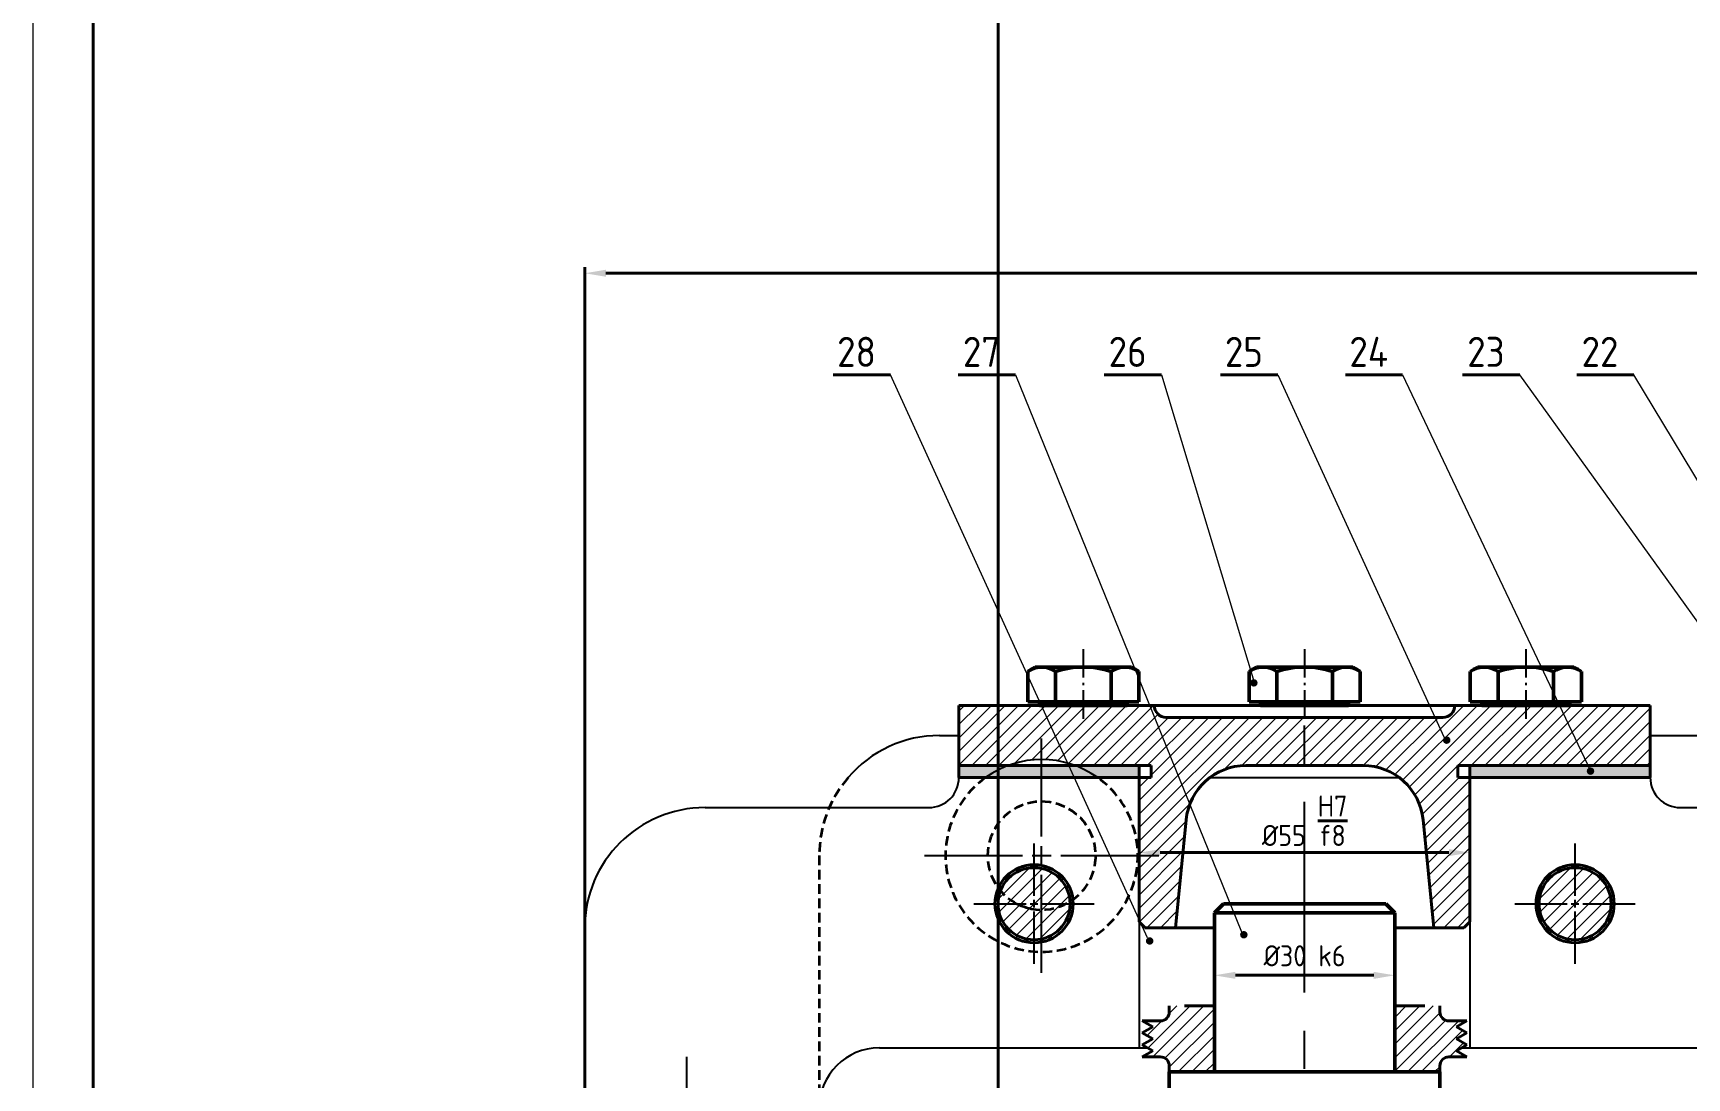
# Model space of a CAD drawing. Header units: millimetres. Extents: x 8200 to 9389, y 625 to 13172.
# Drawn here: x 8199.5 to 8474.7, y 12551.4 to 12725.3 of the extents above; entities that cross this region are included whole.
import ezdxf

# ---------------------------------------------------------------- set-up
doc = ezdxf.new("R2010")
doc.units = ezdxf.units.MM
for name, pattern in [('AM_DIN_G_W050x2', [6.875, 4.75, -0.875, 0.375, -0.875]), ('CENTER', [50.8, 31.75, -6.35, 6.35, -6.35]), ('HIDDEN', [9.525, 6.35, -3.175])]:
    doc.linetypes.add(name, pattern=pattern)
for name, color, linetype, lineweight in [('AM_0', 7, 'Continuous', 50), ('AM_0N', 7, 'Continuous', 50), ('AM_6', 2, 'HIDDEN', 35), ('CENTER', 1, 'CENTER', 25), ('manh', 3, 'Continuous', 13), ('net dam', 7, 'Continuous', 40)]:
    doc.layers.add(name, color=color, linetype=linetype, lineweight=lineweight)
doc.styles.get("Standard").update_dxf_attribs({"font": 'ISOCP.SHX'})
doc.dimstyles.new('AM_DIN', dxfattribs={"dimtxt": 3.5, "dimasz": 3.5, "dimexe": 1, "dimexo": 1, "dimgap": 1.5, "dimtad": 1, "dimdsep": 46, "dimtxsty": 'Standard', "dimcen": 0, "dimclrd": 256, "dimclre": 256, "dimclrt": 2, "dimadec": 0, "dimazin": 2, "dimtp": 0.1, "dimtm": 0.1, "dimtfac": 0.71, "dimtdec": 3, "dimtmove": 0, "dimatfit": 3, "dimfxl": 1, "dimlwd": -1, "dimlwe": -1, "dimarcsym": 0})

# ---------------------------------------------------------------- blocks, each defined once
blk = doc.blocks.new('*U8')
at = {"layer": 'CENTER', "color": 0, "linetype": 'CENTER', "transparency": 16777216}
for p, q in [((0, 1.3), (0, 10)), ((-10, 0), (-1.3, 0)), ((1.3, 0), (10, 0)), ((0, -10), (0, -1.3))]:
    blk.add_line(p, q, dxfattribs=at)
at = {"layer": 'CENTER', "color": 0, "linetype": 'Continuous', "transparency": 16777216}
for p, q in [((-0.65, 0), (0.65, 0)), ((0, -0.65), (0, 0.65))]:
    blk.add_line(p, q, dxfattribs=at)
blk = doc.blocks.new('*U9')
at = {"layer": 'CENTER', "color": 0, "linetype": 'CENTER', "transparency": 16777216}
for p, q in [((0, 1.3), (0, 10)), ((-10, 0), (-1.3, 0)), ((1.3, 0), (10, 0)), ((0, -10), (0, -1.3))]:
    blk.add_line(p, q, dxfattribs=at)
at = {"layer": 'CENTER', "color": 0, "linetype": 'Continuous', "transparency": 16777216}
for p, q in [((-0.65, 0), (0.65, 0)), ((0, -0.65), (0, 0.65))]:
    blk.add_line(p, q, dxfattribs=at)
blk = doc.blocks.new('*U12')
at = {"layer": 'CENTER', "color": 0, "linetype": 'CENTER', "transparency": 16777216}
for p, q in [((0, 1.3), (0, 10)), ((-10, 0), (-1.3, 0)), ((1.3, 0), (10, 0)), ((0, -10), (0, -1.3))]:
    blk.add_line(p, q, dxfattribs=at)
at = {"layer": 'CENTER', "color": 0, "linetype": 'Continuous', "transparency": 16777216}
for p, q in [((-0.65, 0), (0.65, 0)), ((0, -0.65), (0, 0.65))]:
    blk.add_line(p, q, dxfattribs=at)
blk = doc.blocks.new('*U15')
at = {"layer": 'CENTER', "color": 0, "linetype": 'CENTER', "transparency": 16777216}
for p, q in [((0, 3.2), (0, 19.5)), ((-19.5, 0), (-3.2, 0)), ((3.2, 0), (19.5, 0)), ((0, -19.5), (0, -3.2))]:
    blk.add_line(p, q, dxfattribs=at)
at = {"layer": 'CENTER', "color": 0, "linetype": 'Continuous', "transparency": 16777216}
for p, q in [((-1.6, 0), (1.6, 0)), ((0, -1.6), (0, 1.6))]:
    blk.add_line(p, q, dxfattribs=at)
blk = doc.blocks.new('*D57')
at = {"layer": 'Defpoints', "color": 0, "transparency": 16777216}
for p in [(8426.06, 12568.46), (8396.06, 12565.63), (8426.06, 12565.63)]:
    blk.add_point(p, dxfattribs=at)
at = {"layer": 'net dam', "linetype": 'ByBlock', "transparency": 16777216}
for p, q in [((8396.06, 12566.63), (8396.06, 12569.46)), ((8399.56, 12568.46), (8422.56, 12568.46)), ((8426.06, 12566.63), (8426.06, 12569.46))]:
    blk.add_line(p, q, dxfattribs=at)
at = {"layer": 'net dam', "transparency": 16777216}
for points in [[(8399.56, 12569.04), (8399.56, 12567.87), (8396.06, 12568.46)], [(8422.56, 12569.04), (8422.56, 12567.87), (8426.06, 12568.46)]]:
    blk.add_solid(points, dxfattribs=at)
at = {"layer": 'net dam', "color": 2, "transparency": 16777216, "insert": (8411.06, 12571.71), "char_height": 3.5, "attachment_point": 5}
blk.add_mtext('%%C30{}{\\C2; k6}', dxfattribs=at)
blk = doc.blocks.new('*D58')
at = {"layer": 'Defpoints', "color": 0, "transparency": 16777216}
for p in [(8383.56, 12588.88), (8438.56, 12588.88), (8438.56, 12588.88)]:
    blk.add_point(p, dxfattribs=at)
at = {"layer": 'net dam', "linetype": 'ByBlock', "transparency": 16777216}
blk.add_line((8387.06, 12588.88), (8435.06, 12588.88), dxfattribs=at)
at = {"layer": 'net dam', "transparency": 16777216}
for points in [[(8387.06, 12589.47), (8387.06, 12588.3), (8383.56, 12588.88)], [(8435.06, 12589.47), (8435.06, 12588.3), (8438.56, 12588.88)]]:
    blk.add_solid(points, dxfattribs=at)
at = {"layer": 'net dam', "color": 2, "transparency": 16777216, "insert": (8411.06, 12594.19), "char_height": 3.5, "attachment_point": 5}
blk.add_mtext('%%C55{}{\\C2; \\SH7/f8;}', dxfattribs=at)
blk = doc.blocks.new('*D59')
at = {"layer": 'Defpoints', "color": 0, "transparency": 16777216}
for p in [(8723.31, 12685.32), (8291.32, 12513.38), (8723.31, 12513.38)]:
    blk.add_point(p, dxfattribs=at)
at = {"layer": 'net dam', "linetype": 'ByBlock', "transparency": 16777216}
for p, q in [((8291.32, 12514.38), (8291.32, 12686.32)), ((8723.31, 12514.38), (8723.31, 12686.32)), ((8294.82, 12685.32), (8719.81, 12685.32))]:
    blk.add_line(p, q, dxfattribs=at)
at = {"layer": 'net dam', "transparency": 16777216}
for points in [[(8294.82, 12685.9), (8294.82, 12684.74), (8291.32, 12685.32)], [(8719.81, 12685.9), (8719.81, 12684.74), (8723.31, 12685.32)]]:
    blk.add_solid(points, dxfattribs=at)
at = {"layer": 'net dam', "color": 2, "transparency": 16777216, "insert": (8507.32, 12688.57), "char_height": 3.5, "attachment_point": 5}
blk.add_mtext('432', dxfattribs=at)

msp = doc.modelspace()

# ---------------------------------------------------------------- hatches: boundary and pattern name
at = {"layer": 'manh'}
h = msp.add_hatch(color=256, dxfattribs=at)
edge = h.paths.add_edge_path(flags=0)
edge.add_arc((8402.615, 12617.14), 0.625, 0, 360)
h = msp.add_hatch(dxfattribs=at)
h.set_pattern_fill('ANSI31', color=256, scale=0.5, angle=180)
h.paths.add_polyline_path([(8411.056, 12611.373), (8388.056, 12611.373, -0.4142136), (8386.056, 12613.373), (8353.556, 12613.373), (8353.556, 12603.373), (8361.737, 12603.373, -0.1800313), (8372.897, 12603.373), (8385.556, 12603.373), (8385.556, 12601.373), (8383.556, 12601.373), (8383.556, 12577.373), (8384.556, 12576.373), (8387.631, 12576.373), (8389.556, 12576.373), (8391.355, 12594.368, -0.3853136), (8401.306, 12603.373), (8411.056, 12603.373)])
h.paths.add_polyline_path([(8468.556, 12613.373), (8436.056, 12613.373, -0.4142136), (8434.056, 12611.373), (8411.056, 12611.373), (8411.056, 12603.373), (8420.806, 12603.373, -0.3853136), (8430.756, 12594.368), (8432.556, 12576.373), (8437.556, 12576.373), (8438.556, 12577.373), (8438.556, 12599.373), (8438.556, 12601.373), (8436.556, 12601.373), (8436.556, 12603.373), (8468.556, 12603.373)])
h = msp.add_hatch(color=256, dxfattribs=at)
edge = h.paths.add_edge_path(flags=0)
edge.add_arc((8434.696, 12607.602), 0.625, 0, 360)
h = msp.add_hatch(color=256, dxfattribs=at)
edge = h.paths.add_edge_path(flags=0)
edge.add_arc((8458.62, 12602.447), 0.625, 0, 360)
h = msp.add_hatch(dxfattribs=at)
h.set_pattern_fill('ANSI31', color=256, scale=0.5, angle=180)
h.set_pattern_definition([(225, (-245.0072, 0), (1.12253202, -1.12253202), [])])
h.paths.add_polyline_path([(8360.056, 12580.377, 1), (8372.056, 12580.377, 1)])
h = msp.add_hatch(dxfattribs=at)
h.set_pattern_fill('ANSI31', color=256, scale=0.5, angle=180)
h.set_pattern_definition([(225, (-155.0072, 0), (1.12253202, -1.12253202), [])])
h.paths.add_polyline_path([(8450.056, 12580.377, 1), (8462.056, 12580.377, 1)])
h = msp.add_hatch(color=256, dxfattribs=at)
edge = h.paths.add_edge_path(flags=0)
edge.add_arc((8400.952, 12575.216), 0.625, 0, 360)
h = msp.add_hatch(color=256, dxfattribs=at)
edge = h.paths.add_edge_path(flags=0)
edge.add_arc((8385.287, 12574.18), 0.625, 0, 360)
h = msp.add_hatch(dxfattribs=at)
h.set_pattern_fill('ANSI31', color=256, scale=0.5, angle=180)
h.paths.add_polyline_path([(8436.324, 12559.877), (8438.056, 12560.877), (8435.056, 12560.877, -0.4142136), (8433.556, 12562.377), (8433.556, 12563.373), (8430.131, 12563.373), (8427.056, 12563.373), (8426.056, 12563.373), (8426.056, 12552.377), (8431.056, 12552.377), (8433.556, 12552.377), (8433.556, 12553.377, -0.4142136), (8435.056, 12554.877), (8438.056, 12554.877), (8436.324, 12555.877), (8438.056, 12556.877), (8436.324, 12557.877), (8438.056, 12558.877)])
h.paths.add_polyline_path([(8396.056, 12563.373), (8395.056, 12563.373), (8391.981, 12563.373), (8388.556, 12563.373), (8388.556, 12562.377, -0.4142136), (8387.056, 12560.877), (8384.056, 12560.877), (8385.788, 12559.877), (8384.056, 12558.877), (8385.788, 12557.877), (8384.056, 12556.877), (8385.788, 12555.877), (8384.056, 12554.877), (8387.056, 12554.877, -0.4142136), (8388.556, 12553.377), (8388.556, 12552.377), (8396.056, 12552.377)])
h.paths.add_polyline_path([(8533.563, 12561.873), (8526.067, 12561.873, -0.4142136), (8524.567, 12560.373), (8519.067, 12560.373), (8520.8, 12559.373), (8519.067, 12558.373), (8520.8, 12557.373), (8519.067, 12556.373), (8520.8, 12555.373), (8519.067, 12554.373), (8524.567, 12554.373, -0.4142136), (8526.067, 12552.873), (8526.067, 12547.877), (8533.563, 12547.877)])
h.paths.add_polyline_path([(8593.067, 12558.373), (8591.335, 12559.373), (8593.067, 12560.373), (8585.067, 12560.373, -0.4142136), (8583.567, 12561.873), (8583.457, 12561.873), (8579.567, 12561.873), (8578.567, 12561.873), (8578.567, 12552.873), (8578.563, 12547.877), (8583.567, 12547.877), (8583.567, 12552.873, -0.4142136), (8585.067, 12554.373), (8593.067, 12554.373), (8591.335, 12555.373), (8593.067, 12556.373), (8591.335, 12557.373)])
h.paths.add_polyline_path([(8438.056, 12471.877), (8435.056, 12471.877, -0.4142136), (8433.556, 12473.377), (8433.556, 12485.377), (8426.324, 12485.377, 0.1316525), (8426.056, 12484.377), (8426.056, 12463.377), (8433.556, 12463.377), (8433.556, 12464.377, -0.4142136), (8435.056, 12465.877), (8438.056, 12465.877), (8436.324, 12466.877), (8438.056, 12467.877), (8436.324, 12468.877), (8438.056, 12469.877), (8436.324, 12470.877)])
h.paths.add_polyline_path([(8396.056, 12474.377), (8396.056, 12484.377, 0.1316525), (8395.788, 12485.377), (8388.556, 12485.377), (8388.556, 12473.377, -0.4142136), (8387.056, 12471.877), (8384.056, 12471.877), (8385.788, 12470.877), (8384.056, 12469.877), (8385.788, 12468.877), (8384.056, 12467.877), (8385.788, 12466.877), (8384.056, 12465.877), (8387.056, 12465.877, -0.4142136), (8388.556, 12464.377), (8388.556, 12463.377), (8396.056, 12463.377)])
h.paths.add_polyline_path([(8533.563, 12473.877), (8526.063, 12473.877, -0.4142136), (8524.563, 12472.377), (8519.063, 12472.377), (8520.795, 12471.377), (8519.063, 12470.377), (8520.795, 12469.377), (8519.063, 12468.377), (8520.795, 12467.377), (8519.063, 12466.377), (8524.563, 12466.377, -0.4142136), (8526.063, 12464.877), (8533.563, 12464.877)])
h.paths.add_polyline_path([(8591.331, 12471.377), (8593.063, 12472.377), (8585.063, 12472.377, -0.4142136), (8583.563, 12473.877), (8578.563, 12473.877), (8578.563, 12464.877), (8583.563, 12464.877, -0.4142136), (8585.063, 12466.377), (8593.063, 12466.377), (8591.331, 12467.377), (8593.063, 12468.377), (8591.331, 12469.377), (8593.063, 12470.377)])
at = {"layer": 'net dam'}
h = msp.add_hatch(color=3, dxfattribs=at)
h.dxf.hatch_style = 1
h.paths.add_polyline_path([(8383.556, 12601.373), (8383.556, 12603.373), (8353.556, 12603.373), (8353.556, 12601.373)])
h.paths.add_polyline_path([(8438.556, 12603.373), (8438.556, 12601.373), (8468.556, 12601.373), (8468.556, 12603.373)])

# ---------------------------------------------------------------- linework, layer by layer
for p, q in [((8350.317, 12608.377), (8353.556, 12608.377)), ((8468.556, 12608.377), (8488.567, 12608.377)), ((8353.556, 12601.377), (8385.556, 12601.377)), ((8383.556, 12601.377), (8383.556, 12556.377)), ((8395.312, 12601.377), (8426.8, 12601.377)), ((8436.556, 12601.377), (8468.556, 12601.377)), ((8438.556, 12601.377), (8438.556, 12556.377)), ((8311.317, 12596.377), (8348.556, 12596.377)), ((8473.556, 12596.377), (8483.563, 12596.377)), ((8291.317, 12576.377), (8291.317, 12513.377)), ((8340.317, 12556.377), (8384.922, 12556.377)), ((8437.19, 12556.377), (8519.075, 12556.377))]:
    msp.add_line(p, q)
for centre, radius, start, end in [((8350.317, 12588.377), 20, 90, 139.4584), ((8367.317, 12588.377), 16, 54.34091, 125.65909), ((8348.556, 12601.377), 5, 270, 0), ((8473.556, 12601.377), 5, 180, 270), ((8311.317, 12576.377), 20, 90, 180), ((8340.317, 12546.377), 10, 90, 180)]:
    msp.add_arc(centre, radius, start, end)
at = {"layer": 'AM_0'}
for p, q in [((8396.056, 12578.877), (8397.556, 12580.377)), ((8396.056, 12552.377), (8396.056, 12578.877)), ((8396.056, 12578.877), (8426.056, 12578.877)), ((8397.556, 12580.377), (8424.556, 12580.377)), ((8424.556, 12580.377), (8426.056, 12578.877)), ((8426.056, 12552.377), (8426.056, 12578.877)), ((8388.556, 12544.377), (8388.556, 12552.377)), ((8388.556, 12552.377), (8433.556, 12552.377)), ((8433.556, 12544.377), (8433.556, 12552.377))]:
    msp.add_line(p, q, dxfattribs=at)
at = {"layer": 'AM_0N'}
for p, q in [((8365.01, 12619.057), (8366.25, 12619.773)), ((8382.25, 12619.773), (8366.25, 12619.773)), ((8383.49, 12619.057), (8382.25, 12619.773)), ((8401.816, 12619.057), (8403.056, 12619.773)), ((8419.056, 12619.773), (8403.056, 12619.773)), ((8420.296, 12619.057), (8419.056, 12619.773)), ((8438.622, 12619.057), (8439.862, 12619.773)), ((8439.862, 12619.773), (8455.862, 12619.773)), ((8457.102, 12619.057), (8455.862, 12619.773)), ((8365.01, 12619.057), (8365.01, 12613.973)), ((8369.629, 12619.057), (8369.629, 12613.973)), ((8378.871, 12619.057), (8378.871, 12613.973)), ((8383.49, 12619.057), (8383.49, 12613.973)), ((8401.816, 12619.057), (8401.816, 12613.973)), ((8406.435, 12619.057), (8406.435, 12613.973)), ((8415.677, 12619.057), (8415.677, 12613.973)), ((8420.296, 12619.057), (8420.296, 12613.973)), ((8438.622, 12619.057), (8438.622, 12613.973)), ((8443.241, 12619.057), (8443.241, 12613.973)), ((8452.483, 12619.057), (8452.483, 12613.973)), ((8457.102, 12619.057), (8457.102, 12613.973)), ((8365.01, 12613.973), (8366.935, 12613.973)), ((8366.935, 12613.973), (8366.935, 12613.373)), ((8366.935, 12613.973), (8381.565, 12613.973)), ((8369.25, 12613.373), (8366.935, 12613.373)), ((8379.25, 12613.373), (8369.25, 12613.373)), ((8381.565, 12613.373), (8379.25, 12613.373)), ((8381.565, 12613.973), (8381.565, 12613.373)), ((8381.565, 12613.973), (8383.49, 12613.973)), ((8401.816, 12613.973), (8403.741, 12613.973)), ((8403.741, 12613.973), (8403.741, 12613.373)), ((8403.741, 12613.973), (8418.371, 12613.973)), ((8406.056, 12613.373), (8403.741, 12613.373)), ((8416.056, 12613.373), (8406.056, 12613.373)), ((8418.371, 12613.373), (8416.056, 12613.373)), ((8418.371, 12613.973), (8418.371, 12613.373)), ((8418.371, 12613.973), (8420.296, 12613.973)), ((8440.547, 12613.973), (8438.622, 12613.973)), ((8440.547, 12613.973), (8440.547, 12613.373)), ((8455.177, 12613.973), (8440.547, 12613.973)), ((8440.547, 12613.373), (8442.862, 12613.373)), ((8442.862, 12613.373), (8452.862, 12613.373)), ((8452.862, 12613.373), (8455.177, 12613.373)), ((8455.177, 12613.973), (8455.177, 12613.373)), ((8457.102, 12613.973), (8455.177, 12613.973))]:
    msp.add_line(p, q, dxfattribs=at)
for centre, radius, start, end in [((8367.319, 12615.69), 4.083, 55.55313, 115.55313), ((8374.25, 12604.5), 15.273, 72.38753, 107.61247), ((8381.18, 12615.69), 4.083, 64.44687, 124.44687), ((8404.125, 12615.69), 4.083, 55.55313, 115.55313), ((8411.056, 12604.5), 15.273, 72.38753, 107.61247), ((8417.986, 12615.69), 4.083, 64.44687, 124.44687), ((8440.931, 12615.69), 4.083, 55.55313, 115.55313), ((8447.862, 12604.5), 15.273, 72.38753, 107.61247), ((8454.792, 12615.69), 4.083, 64.44687, 124.44687)]:
    msp.add_arc(centre, radius, start, end, dxfattribs=at)
at = {"layer": 'AM_6', "ltscale": 0.25}
msp.add_line((8330.317, 12588.377), (8330.317, 12546.377), dxfattribs=at)
for centre, radius, start, end in [((8350.317, 12588.377), 20, 139.4584, 180), ((8367.317, 12588.377), 16, 125.65909, 54.34091), ((8367.317, 12588.377), 9, 242.73396, 216.74764), ((8367.317, 12588.377), 9, 216.74764, 261.94642)]:
    msp.add_arc(centre, radius, start, end, dxfattribs=at)
at = {"layer": 'CENTER', "linetype": 'AM_DIN_G_W050x2'}
for p, q in [((8374.25, 12622.773), (8374.25, 12610.736)), ((8411.056, 12622.773), (8411.056, 12610.736)), ((8447.862, 12622.773), (8447.862, 12610.736))]:
    msp.add_line(p, q, dxfattribs=at)
at = {"layer": 'CENTER'}
msp.add_line((8411.056, 12362.377), (8411.056, 12612.377), dxfattribs=at)
at = {"layer": 'manh'}
for p, q in [((8384.941, 12574.701), (8342.148, 12668.422)), ((8362.943, 12668.422), (8400.57, 12575.711)), ((8387.244, 12668.422), (8402.653, 12617.254)), ((8406.591, 12668.422), (8434.254, 12608.044)), ((8427.357, 12668.422), (8458.633, 12602.506)), ((8526.598, 12557.552), (8446.849, 12668.422)), ((8554.892, 12520.643), (8465.822, 12668.422))]:
    msp.add_line(p, q, dxfattribs=at)
msp.add_lwpolyline([(8199.54, 12330.619), (8199.54, 13171.619), (9388.54, 13171.619), (9388.54, 12330.619), (8199.54, 12330.619)], close=True, dxfattribs=at)
at = {"layer": 'net dam'}
for p, q in [((8342.148, 12668.422), (8332.648, 12668.422)), ((8332.648, 12668.422), (8342.148, 12668.422)), ((8362.943, 12668.422), (8353.443, 12668.422)), ((8353.443, 12668.422), (8362.943, 12668.422)), ((8387.244, 12668.422), (8377.744, 12668.422)), ((8377.744, 12668.422), (8387.244, 12668.422)), ((8406.591, 12668.422), (8397.091, 12668.422)), ((8397.091, 12668.422), (8406.591, 12668.422)), ((8427.357, 12668.422), (8417.857, 12668.422)), ((8417.857, 12668.422), (8427.357, 12668.422)), ((8446.849, 12668.422), (8437.349, 12668.422)), ((8437.349, 12668.422), (8446.849, 12668.422)), ((8465.822, 12668.422), (8456.322, 12668.422)), ((8456.322, 12668.422), (8465.822, 12668.422)), ((8353.556, 12613.373), (8468.556, 12613.373)), ((8353.556, 12603.373), (8353.556, 12613.373)), ((8468.556, 12613.373), (8468.556, 12603.373)), ((8388.056, 12611.373), (8434.056, 12611.373)), ((8353.556, 12603.373), (8385.556, 12603.373)), ((8353.556, 12601.373), (8353.556, 12603.373)), ((8383.556, 12577.373), (8383.556, 12603.373)), ((8385.556, 12601.373), (8385.556, 12603.373)), ((8401.306, 12603.373), (8420.806, 12603.373)), ((8436.556, 12601.373), (8436.556, 12603.373)), ((8436.556, 12603.373), (8468.556, 12603.373)), ((8438.556, 12599.373), (8438.556, 12603.373)), ((8468.556, 12601.373), (8468.556, 12603.373)), ((8383.556, 12601.373), (8353.556, 12601.373)), ((8383.556, 12601.373), (8385.556, 12601.373)), ((8438.556, 12601.373), (8436.556, 12601.373)), ((8438.556, 12601.373), (8468.556, 12601.373)), ((8438.556, 12577.373), (8438.556, 12599.373)), ((8389.556, 12576.373), (8391.355, 12594.368)), ((8432.556, 12576.373), (8430.756, 12594.368)), ((8383.556, 12577.373), (8384.556, 12576.373)), ((8396.056, 12576.373), (8384.556, 12576.373)), ((8437.556, 12576.373), (8426.056, 12576.373)), ((8437.556, 12576.373), (8438.556, 12577.373)), ((8388.556, 12563.377), (8388.556, 12562.377)), ((8391.056, 12563.377), (8396.056, 12563.377)), ((8396.056, 12563.377), (8396.056, 12552.377)), ((8426.056, 12563.377), (8426.056, 12552.377)), ((8426.056, 12563.377), (8431.056, 12563.377)), ((8426.056, 12563.377), (8426.056, 12552.377)), ((8431.056, 12563.377), (8426.056, 12563.377)), ((8431.056, 12563.377), (8431.056, 12563.373)), ((8431.056, 12563.377), (8431.056, 12563.373)), ((8433.556, 12563.377), (8433.556, 12562.377)), ((8384.056, 12560.877), (8387.056, 12560.877)), ((8384.056, 12560.877), (8385.788, 12559.877)), ((8385.788, 12559.877), (8384.056, 12558.877)), ((8438.056, 12560.877), (8435.056, 12560.877)), ((8438.056, 12560.877), (8435.056, 12560.877)), ((8438.056, 12560.877), (8436.324, 12559.877)), ((8436.324, 12559.877), (8438.056, 12558.877)), ((8384.056, 12558.877), (8385.788, 12557.877)), ((8385.788, 12557.877), (8384.056, 12556.877)), ((8384.056, 12556.877), (8385.788, 12555.877)), ((8438.056, 12558.877), (8436.324, 12557.877)), ((8436.324, 12557.877), (8438.056, 12556.877)), ((8438.056, 12556.877), (8436.324, 12555.877)), ((8385.788, 12555.877), (8384.056, 12554.877)), ((8384.056, 12554.877), (8387.056, 12554.877)), ((8438.056, 12554.877), (8435.056, 12554.877)), ((8438.056, 12554.877), (8435.056, 12554.877)), ((8436.324, 12555.877), (8438.056, 12554.877)), ((8388.556, 12552.377), (8388.556, 12553.377)), ((8391.056, 12552.377), (8396.056, 12552.377)), ((8431.056, 12552.377), (8426.056, 12552.377)), ((8433.556, 12552.377), (8433.556, 12553.377))]:
    msp.add_line(p, q, dxfattribs=at)
msp.add_xline((8360.056, 12859.853), (0, -1), dxfattribs=at)
msp.add_lwpolyline([(8209.54, 12340.619), (8209.54, 13161.619), (9378.54, 13161.619), (9378.54, 12340.619)], close=True, dxfattribs=at)
for centre, radius in [((8366.056, 12580.377), 6.5), ((8456.056, 12580.377), 6.5), ((8366.056, 12580.377), 6), ((8456.056, 12580.377), 6)]:
    msp.add_circle(centre, radius, dxfattribs=at)
for centre, radius, start, end in [((8388.056, 12613.373), 2, 180, 270), ((8434.056, 12613.373), 2, 270, 0), ((8401.306, 12593.373), 10, 90, 174.28941), ((8420.806, 12593.373), 10, 5.71059, 90), ((8387.056, 12562.377), 1.5, 270, 0), ((8435.056, 12562.377), 1.5, 180, 270), ((8387.056, 12553.377), 1.5, 0, 90), ((8435.056, 12553.377), 1.5, 90, 180)]:
    msp.add_arc(centre, radius, start, end, dxfattribs=at)

# ---------------------------------------------------------------- block references
at = {"layer": 'CENTER', "linetype": 'CENTER'}
for name, p in [('*U15', (8367.317, 12588.377)), ('*U8', (8366.056, 12580.377)), ('*U9', (8456.056, 12580.377)), ('*U12', (8308.317, 12544.877))]:
    msp.add_blockref(name, p, dxfattribs=at)

# ---------------------------------------------------------------- texts
at = {"layer": 'net dam', "color": 7, "char_height": 5, "attachment_point": 8}
for s, insert in [('28', (8336.523, 12669.735)), ('24', (8421.732, 12669.735)), ('23', (8441.224, 12669.735)), ('27', (8357.318, 12669.735)), ('26', (8381.619, 12669.735)), ('25', (8400.966, 12669.735)), ('22', (8460.197, 12669.735))]:
    msp.add_mtext(s, dxfattribs=dict(at, insert=insert))

# ---------------------------------------------------------------- dimensions: what is measured, and where the dimension line sits
at = {"layer": 'net dam'}
dim = msp.add_linear_dim(base=(8723.314, 12685.322), p1=(8291.317, 12513.377), p2=(8723.314, 12513.377), dimstyle='AM_DIN', dxfattribs=at)
dim.commit()
dim.dimension.update_dxf_attribs({"geometry": '*D59', "text_midpoint": (8507.316, 12688.572)})
dim = msp.add_linear_dim(base=(8438.556, 12588.882), p1=(8383.556, 12588.882), p2=(8438.556, 12588.882), angle=180, text='<>{}{\\C2; \\SH7/f8;}', dimstyle='AM_DIN', override={"dimpost": '%%C<>', "dimtp": 0.1, "dimtm": 0.1, "dimtdec": 3, "dimtzin": 8}, dxfattribs=at)
dim.commit()
dim.dimension.update_dxf_attribs({"geometry": '*D58', "text_midpoint": (8411.056, 12594.188)})
dim = msp.add_linear_dim(base=(8426.056, 12568.455), p1=(8396.056, 12565.627), p2=(8426.056, 12565.627), text='<>{}{\\C2; k6}', dimstyle='AM_DIN', override={"dimpost": '%%C<>'}, dxfattribs=at)
dim.commit()
dim.dimension.update_dxf_attribs({"geometry": '*D57', "text_midpoint": (8411.056, 12571.705)})

doc.saveas('drawing.dxf')
